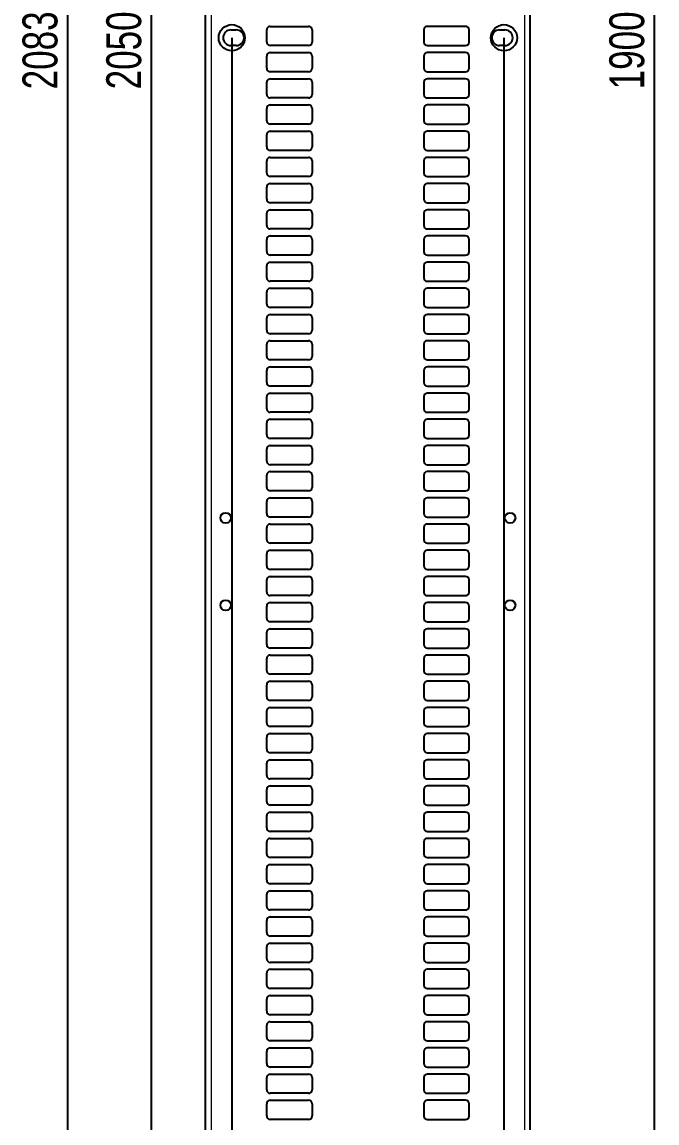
# Model space of a CAD drawing. Header units: millimetres. Extents: x -312 to 553, y -456 to 1988.
# Drawn here: x -312 to 52, y 180 to 810 of the extents above; entities that cross this region are included whole.
import ezdxf

# ---------------------------------------------------------------- set-up
doc = ezdxf.new("R2010")
doc.units = ezdxf.units.MM
doc.layers.add('FORMAT', color=7, linetype='Continuous')
doc.styles.add('SLDTEXTSTYLE0', font='TXT', dxfattribs={"width": 0.75})
doc.dimstyles.new('SLDDIMSTYLE0', dxfattribs={"dimtxt": 20, "dimasz": 10, "dimexe": 0, "dimexo": 0.0625, "dimgap": 5, "dimtad": 2, "dimdec": 1, "dimrnd": 1e-09, "dimzin": 12, "dimdsep": 46, "dimtxsty": 'SLDTEXTSTYLE0', "dimsah": 1, "dimcen": 0.09, "dimadec": 0, "dimazin": 3, "dimtfac": 1, "dimtofl": 0, "dimtmove": 0, "dimatfit": 3, "dimfxl": 0, "dimfrac": 2, "dimtolj": 1, "dimtzin": 12, "dimarcsym": 0})

# ---------------------------------------------------------------- blocks, each defined once
blk = doc.blocks.new('_D')
at = {"layer": 'FORMAT'}
for p, q in [((-178.34, 1842.76), (-286.98, 1842.76)), ((-285.98, 1842.76), (-285.98, -240.26)), ((-178.34, -240.26), (-286.98, -240.26))]:
    blk.add_line(p, q, dxfattribs=at)
for points in [[(-285.98, 1842.76), (-287.52, 1832.76), (-284.45, 1832.76)], [(-285.98, -240.26), (-284.45, -230.26), (-287.52, -230.26)]]:
    blk.add_solid(points, dxfattribs=at)
at = {"layer": 'FORMAT', "insert": (-311.77, 771.7), "char_height": 20, "attachment_point": 1, "rotation": 90, "style": 'SLDTEXTSTYLE0'}
blk.add_mtext('2083', dxfattribs=at)
blk = doc.blocks.new('_D_2')
at = {"layer": 'FORMAT'}
for p, q in [((-32.32, 1751.25), (51.32, 1751.25)), ((50.32, 1751.25), (50.32, -148.75)), ((-32.32, -148.75), (51.32, -148.75))]:
    blk.add_line(p, q, dxfattribs=at)
for points in [[(50.32, 1751.25), (48.78, 1741.25), (51.85, 1741.25)], [(50.32, -148.75), (51.85, -138.75), (48.78, -138.75)]]:
    blk.add_solid(points, dxfattribs=at)
at = {"layer": 'FORMAT', "insert": (24.53, 771.7), "char_height": 20, "attachment_point": 1, "rotation": 90, "style": 'SLDTEXTSTYLE0'}
blk.add_mtext('1900', dxfattribs=at)
blk = doc.blocks.new('_D_4')
at = {"layer": 'FORMAT'}
for p, q in [((-191.83, 801.24), (-191.83, -298.25)), ((-35.83, 801.24), (-35.83, -298.25)), ((-191.83, -297.25), (-35.83, -297.25))]:
    blk.add_line(p, q, dxfattribs=at)
for points in [[(-191.83, -297.25), (-181.83, -298.79), (-181.83, -295.71)], [(-35.83, -297.25), (-45.83, -295.71), (-45.83, -298.79)]]:
    blk.add_solid(points, dxfattribs=at)
at = {"layer": 'FORMAT', "insert": (-136, -271.47), "char_height": 20, "attachment_point": 1, "style": 'SLDTEXTSTYLE0'}
blk.add_mtext('156', dxfattribs=at)
blk = doc.blocks.new('_D_5')
at = {"layer": 'FORMAT'}
for p, q in [((-191.84, 1826.25), (-238.98, 1826.25)), ((-237.98, 1826.25), (-237.98, -223.75)), ((-191.84, -223.75), (-238.98, -223.75))]:
    blk.add_line(p, q, dxfattribs=at)
for points in [[(-237.98, 1826.25), (-239.52, 1816.25), (-236.45, 1816.25)], [(-237.98, -223.75), (-236.45, -213.75), (-239.52, -213.75)]]:
    blk.add_solid(points, dxfattribs=at)
at = {"layer": 'FORMAT', "insert": (-263.77, 771.7), "char_height": 20, "attachment_point": 1, "rotation": 90, "style": 'SLDTEXTSTYLE0'}
blk.add_mtext('2050', dxfattribs=at)

msp = doc.modelspace()

# ---------------------------------------------------------------- linework, layer by layer
at = {"color": 7, "linetype": 'Continuous', "lineweight": 25}
for p, q in [((-206.83, -240.25), (-206.83, 1842.75)), ((-20.83, -240.25), (-20.83, 1842.75)), ((-169.83, 807.75), (-147.83, 807.75)), ((-57.83, 807.75), (-79.83, 807.75)), ((-192.33, 805.75), (-189.33, 805.75)), ((-171.83, 798.75), (-171.83, 805.75)), ((-145.83, 805.75), (-145.83, 798.75)), ((-81.83, 805.75), (-81.83, 798.75)), ((-55.83, 798.75), (-55.83, 805.75)), ((-38.33, 805.75), (-35.33, 805.75)), ((-189.33, 796.75), (-192.33, 796.75)), ((-147.83, 796.75), (-169.83, 796.75)), ((-79.83, 796.75), (-57.83, 796.75)), ((-35.33, 796.75), (-38.33, 796.75)), ((-171.83, 783.75), (-171.83, 790.75)), ((-169.83, 792.75), (-147.83, 792.75)), ((-145.83, 790.75), (-145.83, 783.75)), ((-81.83, 790.75), (-81.83, 783.75)), ((-57.83, 792.75), (-79.83, 792.75)), ((-55.83, 783.75), (-55.83, 790.75)), ((-171.83, 768.75), (-171.83, 775.75)), ((-147.83, 781.75), (-169.83, 781.75)), ((-169.83, 777.75), (-147.83, 777.75)), ((-145.83, 775.75), (-145.83, 768.75)), ((-81.83, 775.75), (-81.83, 768.75)), ((-79.83, 781.75), (-57.83, 781.75)), ((-57.83, 777.75), (-79.83, 777.75)), ((-55.83, 768.75), (-55.83, 775.75)), ((-147.83, 766.75), (-169.83, 766.75)), ((-79.83, 766.75), (-57.83, 766.75)), ((-171.83, 753.75), (-171.83, 760.75)), ((-169.83, 762.75), (-147.83, 762.75)), ((-145.83, 760.75), (-145.83, 753.75)), ((-81.83, 760.75), (-81.83, 753.75)), ((-57.83, 762.75), (-79.83, 762.75)), ((-55.83, 753.75), (-55.83, 760.75)), ((-147.83, 751.75), (-169.83, 751.75)), ((-79.83, 751.75), (-57.83, 751.75)), ((-171.83, 738.75), (-171.83, 745.75)), ((-169.83, 747.75), (-147.83, 747.75)), ((-145.83, 745.75), (-145.83, 738.75)), ((-81.83, 745.75), (-81.83, 738.75)), ((-57.83, 747.75), (-79.83, 747.75)), ((-55.83, 738.75), (-55.83, 745.75)), ((-147.83, 736.75), (-169.83, 736.75)), ((-169.83, 732.75), (-147.83, 732.75)), ((-79.83, 736.75), (-57.83, 736.75)), ((-57.83, 732.75), (-79.83, 732.75)), ((-171.83, 723.75), (-171.83, 730.75)), ((-145.83, 730.75), (-145.83, 723.75)), ((-81.83, 730.75), (-81.83, 723.75)), ((-55.83, 723.75), (-55.83, 730.75)), ((-147.83, 721.75), (-169.83, 721.75)), ((-79.83, 721.75), (-57.83, 721.75)), ((-171.83, 708.75), (-171.83, 715.75)), ((-169.83, 717.75), (-147.83, 717.75)), ((-145.83, 715.75), (-145.83, 708.75)), ((-81.83, 715.75), (-81.83, 708.75)), ((-57.83, 717.75), (-79.83, 717.75)), ((-55.83, 708.75), (-55.83, 715.75)), ((-147.83, 706.75), (-169.83, 706.75)), ((-79.83, 706.75), (-57.83, 706.75)), ((-171.83, 693.75), (-171.83, 700.75)), ((-169.83, 702.75), (-147.83, 702.75)), ((-145.83, 700.75), (-145.83, 693.75)), ((-81.83, 700.75), (-81.83, 693.75)), ((-57.83, 702.75), (-79.83, 702.75)), ((-55.83, 693.75), (-55.83, 700.75)), ((-147.83, 691.75), (-169.83, 691.75)), ((-169.83, 687.75), (-147.83, 687.75)), ((-79.83, 691.75), (-57.83, 691.75)), ((-57.83, 687.75), (-79.83, 687.75)), ((-171.83, 678.75), (-171.83, 685.75)), ((-145.83, 685.75), (-145.83, 678.75)), ((-81.83, 685.75), (-81.83, 678.75)), ((-55.83, 678.75), (-55.83, 685.75)), ((-147.83, 676.75), (-169.83, 676.75)), ((-79.83, 676.75), (-57.83, 676.75)), ((-171.83, 663.75), (-171.83, 670.75)), ((-169.83, 672.75), (-147.83, 672.75)), ((-145.83, 670.75), (-145.83, 663.75)), ((-81.83, 670.75), (-81.83, 663.75)), ((-57.83, 672.75), (-79.83, 672.75)), ((-55.83, 663.75), (-55.83, 670.75)), ((-171.83, 648.75), (-171.83, 655.75)), ((-147.83, 661.75), (-169.83, 661.75)), ((-169.83, 657.75), (-147.83, 657.75)), ((-145.83, 655.75), (-145.83, 648.75)), ((-81.83, 655.75), (-81.83, 648.75)), ((-79.83, 661.75), (-57.83, 661.75)), ((-57.83, 657.75), (-79.83, 657.75)), ((-55.83, 648.75), (-55.83, 655.75)), ((-147.83, 646.75), (-169.83, 646.75)), ((-79.83, 646.75), (-57.83, 646.75)), ((-171.83, 633.75), (-171.83, 640.75)), ((-169.83, 642.75), (-147.83, 642.75)), ((-145.83, 640.75), (-145.83, 633.75)), ((-81.83, 640.75), (-81.83, 633.75)), ((-57.83, 642.75), (-79.83, 642.75)), ((-55.83, 633.75), (-55.83, 640.75)), ((-147.83, 631.75), (-169.83, 631.75)), ((-79.83, 631.75), (-57.83, 631.75)), ((-171.83, 618.75), (-171.83, 625.75)), ((-169.83, 627.75), (-147.83, 627.75)), ((-145.83, 625.75), (-145.83, 618.75)), ((-81.83, 625.75), (-81.83, 618.75)), ((-57.83, 627.75), (-79.83, 627.75)), ((-55.83, 618.75), (-55.83, 625.75)), ((-147.83, 616.75), (-169.83, 616.75)), ((-169.83, 612.75), (-147.83, 612.75)), ((-79.83, 616.75), (-57.83, 616.75)), ((-57.83, 612.75), (-79.83, 612.75)), ((-171.83, 603.75), (-171.83, 610.75)), ((-145.83, 610.75), (-145.83, 603.75)), ((-81.83, 610.75), (-81.83, 603.75)), ((-55.83, 603.75), (-55.83, 610.75)), ((-147.83, 601.75), (-169.83, 601.75)), ((-79.83, 601.75), (-57.83, 601.75)), ((-171.83, 588.75), (-171.83, 595.75)), ((-169.83, 597.75), (-147.83, 597.75)), ((-145.83, 595.75), (-145.83, 588.75)), ((-81.83, 595.75), (-81.83, 588.75)), ((-57.83, 597.75), (-79.83, 597.75)), ((-55.83, 588.75), (-55.83, 595.75)), ((-147.83, 586.75), (-169.83, 586.75)), ((-79.83, 586.75), (-57.83, 586.75)), ((-171.83, 573.75), (-171.83, 580.75)), ((-169.83, 582.75), (-147.83, 582.75)), ((-145.83, 580.75), (-145.83, 573.75)), ((-81.83, 580.75), (-81.83, 573.75)), ((-57.83, 582.75), (-79.83, 582.75)), ((-55.83, 573.75), (-55.83, 580.75)), ((-147.83, 571.75), (-169.83, 571.75)), ((-169.83, 567.75), (-147.83, 567.75)), ((-79.83, 571.75), (-57.83, 571.75)), ((-57.83, 567.75), (-79.83, 567.75)), ((-171.83, 558.75), (-171.83, 565.75)), ((-145.83, 565.75), (-145.83, 558.75)), ((-81.83, 565.75), (-81.83, 558.75)), ((-55.83, 558.75), (-55.83, 565.75)), ((-147.83, 556.75), (-169.83, 556.75)), ((-79.83, 556.75), (-57.83, 556.75)), ((-171.83, 543.75), (-171.83, 550.75)), ((-169.83, 552.75), (-147.83, 552.75)), ((-145.83, 550.75), (-145.83, 543.75)), ((-81.83, 550.75), (-81.83, 543.75)), ((-57.83, 552.75), (-79.83, 552.75)), ((-55.83, 543.75), (-55.83, 550.75)), ((-147.83, 541.75), (-169.83, 541.75)), ((-169.83, 537.75), (-147.83, 537.75)), ((-79.83, 541.75), (-57.83, 541.75)), ((-57.83, 537.75), (-79.83, 537.75)), ((-171.83, 528.75), (-171.83, 535.75)), ((-145.83, 535.75), (-145.83, 528.75)), ((-81.83, 535.75), (-81.83, 528.75)), ((-55.83, 528.75), (-55.83, 535.75)), ((-147.83, 526.75), (-169.83, 526.75)), ((-79.83, 526.75), (-57.83, 526.75)), ((-171.83, 513.75), (-171.83, 520.75)), ((-169.83, 522.75), (-147.83, 522.75)), ((-145.83, 520.75), (-145.83, 513.75)), ((-81.83, 520.75), (-81.83, 513.75)), ((-57.83, 522.75), (-79.83, 522.75)), ((-55.83, 513.75), (-55.83, 520.75)), ((-147.83, 511.75), (-169.83, 511.75)), ((-79.83, 511.75), (-57.83, 511.75)), ((-171.83, 498.75), (-171.83, 505.75)), ((-169.83, 507.75), (-147.83, 507.75)), ((-145.83, 505.75), (-145.83, 498.75)), ((-81.83, 505.75), (-81.83, 498.75)), ((-57.83, 507.75), (-79.83, 507.75)), ((-55.83, 498.75), (-55.83, 505.75)), ((-147.83, 496.75), (-169.83, 496.75)), ((-169.83, 492.75), (-147.83, 492.75)), ((-79.83, 496.75), (-57.83, 496.75)), ((-57.83, 492.75), (-79.83, 492.75)), ((-171.83, 483.75), (-171.83, 490.75)), ((-145.83, 490.75), (-145.83, 483.75)), ((-81.83, 490.75), (-81.83, 483.75)), ((-55.83, 483.75), (-55.83, 490.75)), ((-147.83, 481.75), (-169.83, 481.75)), ((-79.83, 481.75), (-57.83, 481.75)), ((-171.83, 468.75), (-171.83, 475.75)), ((-169.83, 477.75), (-147.83, 477.75)), ((-145.83, 475.75), (-145.83, 468.75)), ((-81.83, 475.75), (-81.83, 468.75)), ((-57.83, 477.75), (-79.83, 477.75)), ((-55.83, 468.75), (-55.83, 475.75)), ((-147.83, 466.75), (-169.83, 466.75)), ((-79.83, 466.75), (-57.83, 466.75)), ((-171.83, 453.75), (-171.83, 460.75)), ((-169.83, 462.75), (-147.83, 462.75)), ((-145.83, 460.75), (-145.83, 453.75)), ((-81.83, 460.75), (-81.83, 453.75)), ((-57.83, 462.75), (-79.83, 462.75)), ((-55.83, 453.75), (-55.83, 460.75)), ((-147.83, 451.75), (-169.83, 451.75)), ((-169.83, 447.75), (-147.83, 447.75)), ((-79.83, 451.75), (-57.83, 451.75)), ((-57.83, 447.75), (-79.83, 447.75)), ((-171.83, 438.75), (-171.83, 445.75)), ((-145.83, 445.75), (-145.83, 438.75)), ((-81.83, 445.75), (-81.83, 438.75)), ((-55.83, 438.75), (-55.83, 445.75)), ((-147.83, 436.75), (-169.83, 436.75)), ((-79.83, 436.75), (-57.83, 436.75)), ((-171.83, 423.75), (-171.83, 430.75)), ((-169.83, 432.75), (-147.83, 432.75)), ((-145.83, 430.75), (-145.83, 423.75)), ((-81.83, 430.75), (-81.83, 423.75)), ((-57.83, 432.75), (-79.83, 432.75)), ((-55.83, 423.75), (-55.83, 430.75)), ((-147.83, 421.75), (-169.83, 421.75)), ((-169.83, 417.75), (-147.83, 417.75)), ((-79.83, 421.75), (-57.83, 421.75)), ((-57.83, 417.75), (-79.83, 417.75)), ((-171.83, 408.75), (-171.83, 415.75)), ((-145.83, 415.75), (-145.83, 408.75)), ((-81.83, 415.75), (-81.83, 408.75)), ((-55.83, 408.75), (-55.83, 415.75)), ((-147.83, 406.75), (-169.83, 406.75)), ((-79.83, 406.75), (-57.83, 406.75)), ((-171.83, 393.75), (-171.83, 400.75)), ((-169.83, 402.75), (-147.83, 402.75)), ((-145.83, 400.75), (-145.83, 393.75)), ((-81.83, 400.75), (-81.83, 393.75)), ((-57.83, 402.75), (-79.83, 402.75)), ((-55.83, 393.75), (-55.83, 400.75)), ((-147.83, 391.75), (-169.83, 391.75)), ((-79.83, 391.75), (-57.83, 391.75)), ((-171.83, 378.75), (-171.83, 385.75)), ((-169.83, 387.75), (-147.83, 387.75)), ((-145.83, 385.75), (-145.83, 378.75)), ((-81.83, 385.75), (-81.83, 378.75)), ((-57.83, 387.75), (-79.83, 387.75)), ((-55.83, 378.75), (-55.83, 385.75)), ((-147.83, 376.75), (-169.83, 376.75)), ((-169.83, 372.75), (-147.83, 372.75)), ((-79.83, 376.75), (-57.83, 376.75)), ((-57.83, 372.75), (-79.83, 372.75)), ((-171.83, 363.75), (-171.83, 370.75)), ((-145.83, 370.75), (-145.83, 363.75)), ((-81.83, 370.75), (-81.83, 363.75)), ((-55.83, 363.75), (-55.83, 370.75)), ((-147.83, 361.75), (-169.83, 361.75)), ((-79.83, 361.75), (-57.83, 361.75)), ((-171.83, 348.75), (-171.83, 355.75)), ((-169.83, 357.75), (-147.83, 357.75)), ((-145.83, 355.75), (-145.83, 348.75)), ((-81.83, 355.75), (-81.83, 348.75)), ((-57.83, 357.75), (-79.83, 357.75)), ((-55.83, 348.75), (-55.83, 355.75)), ((-171.83, 333.75), (-171.83, 340.75)), ((-147.83, 346.75), (-169.83, 346.75)), ((-169.83, 342.75), (-147.83, 342.75)), ((-145.83, 340.75), (-145.83, 333.75)), ((-81.83, 340.75), (-81.83, 333.75)), ((-79.83, 346.75), (-57.83, 346.75)), ((-57.83, 342.75), (-79.83, 342.75)), ((-55.83, 333.75), (-55.83, 340.75)), ((-147.83, 331.75), (-169.83, 331.75)), ((-79.83, 331.75), (-57.83, 331.75)), ((-171.83, 318.75), (-171.83, 325.75)), ((-169.83, 327.75), (-147.83, 327.75)), ((-145.83, 325.75), (-145.83, 318.75)), ((-81.83, 325.75), (-81.83, 318.75)), ((-57.83, 327.75), (-79.83, 327.75)), ((-55.83, 318.75), (-55.83, 325.75)), ((-147.83, 316.75), (-169.83, 316.75)), ((-79.83, 316.75), (-57.83, 316.75)), ((-171.83, 303.75), (-171.83, 310.75)), ((-169.83, 312.75), (-147.83, 312.75)), ((-145.83, 310.75), (-145.83, 303.75)), ((-81.83, 310.75), (-81.83, 303.75)), ((-57.83, 312.75), (-79.83, 312.75)), ((-55.83, 303.75), (-55.83, 310.75)), ((-147.83, 301.75), (-169.83, 301.75)), ((-169.83, 297.75), (-147.83, 297.75)), ((-79.83, 301.75), (-57.83, 301.75)), ((-57.83, 297.75), (-79.83, 297.75)), ((-171.83, 288.75), (-171.83, 295.75)), ((-145.83, 295.75), (-145.83, 288.75)), ((-81.83, 295.75), (-81.83, 288.75)), ((-55.83, 288.75), (-55.83, 295.75)), ((-147.83, 286.75), (-169.83, 286.75)), ((-79.83, 286.75), (-57.83, 286.75)), ((-171.83, 273.75), (-171.83, 280.75)), ((-169.83, 282.75), (-147.83, 282.75)), ((-145.83, 280.75), (-145.83, 273.75)), ((-81.83, 280.75), (-81.83, 273.75)), ((-57.83, 282.75), (-79.83, 282.75)), ((-55.83, 273.75), (-55.83, 280.75)), ((-147.83, 271.75), (-169.83, 271.75)), ((-79.83, 271.75), (-57.83, 271.75)), ((-171.83, 258.75), (-171.83, 265.75)), ((-169.83, 267.75), (-147.83, 267.75)), ((-145.83, 265.75), (-145.83, 258.75)), ((-81.83, 265.75), (-81.83, 258.75)), ((-57.83, 267.75), (-79.83, 267.75)), ((-55.83, 258.75), (-55.83, 265.75)), ((-147.83, 256.75), (-169.83, 256.75)), ((-169.83, 252.75), (-147.83, 252.75)), ((-79.83, 256.75), (-57.83, 256.75)), ((-57.83, 252.75), (-79.83, 252.75)), ((-171.83, 243.75), (-171.83, 250.75)), ((-145.83, 250.75), (-145.83, 243.75)), ((-81.83, 250.75), (-81.83, 243.75)), ((-55.83, 243.75), (-55.83, 250.75)), ((-147.83, 241.75), (-169.83, 241.75)), ((-79.83, 241.75), (-57.83, 241.75)), ((-171.83, 228.75), (-171.83, 235.75)), ((-169.83, 237.75), (-147.83, 237.75)), ((-145.83, 235.75), (-145.83, 228.75)), ((-81.83, 235.75), (-81.83, 228.75)), ((-57.83, 237.75), (-79.83, 237.75)), ((-55.83, 228.75), (-55.83, 235.75)), ((-171.83, 213.75), (-171.83, 220.75)), ((-147.83, 226.75), (-169.83, 226.75)), ((-169.83, 222.75), (-147.83, 222.75)), ((-145.83, 220.75), (-145.83, 213.75)), ((-81.83, 220.75), (-81.83, 213.75)), ((-79.83, 226.75), (-57.83, 226.75)), ((-57.83, 222.75), (-79.83, 222.75)), ((-55.83, 213.75), (-55.83, 220.75)), ((-147.83, 211.75), (-169.83, 211.75)), ((-79.83, 211.75), (-57.83, 211.75)), ((-171.83, 198.75), (-171.83, 205.75)), ((-169.83, 207.75), (-147.83, 207.75)), ((-145.83, 205.75), (-145.83, 198.75)), ((-81.83, 205.75), (-81.83, 198.75)), ((-57.83, 207.75), (-79.83, 207.75)), ((-55.83, 198.75), (-55.83, 205.75)), ((-147.83, 196.75), (-169.83, 196.75)), ((-79.83, 196.75), (-57.83, 196.75)), ((-171.83, 183.75), (-171.83, 190.75)), ((-169.83, 192.75), (-147.83, 192.75)), ((-145.83, 190.75), (-145.83, 183.75)), ((-81.83, 190.75), (-81.83, 183.75)), ((-57.83, 192.75), (-79.83, 192.75)), ((-55.83, 183.75), (-55.83, 190.75)), ((-147.83, 181.75), (-169.83, 181.75)), ((-79.83, 181.75), (-57.83, 181.75))]:
    msp.add_line(p, q, dxfattribs=at)
at = {"color": 8, "linetype": 'Continuous', "lineweight": 18}
for p, q in [((-203.73, 1842.75), (-203.73, -240.25)), ((-23.93, -240.25), (-23.93, 1842.75))]:
    msp.add_line(p, q, dxfattribs=at)
at = {"color": 7, "linetype": 'Continuous', "lineweight": 25}
for centre, radius in [((-191.83, 801.25), 7.5), ((-35.83, 801.25), 7.5), ((-195.33, 526.25), 3), ((-32.33, 526.25), 3), ((-195.33, 476.25), 3), ((-32.33, 476.25), 3)]:
    msp.add_circle(centre, radius, dxfattribs=at)
for centre, radius, start, end in [((-169.83, 805.75), 2, 90, 180), ((-147.83, 805.75), 2, 0, 90), ((-79.83, 805.75), 2, 90, 180), ((-57.83, 805.75), 2, 0, 90), ((-192.33, 801.25), 4.5, 90, 270), ((-189.33, 801.25), 4.5, 270, 90), ((-38.33, 801.25), 4.5, 90, 270), ((-35.33, 801.25), 4.5, 270, 90), ((-169.83, 798.75), 2, 180, 270), ((-147.83, 798.75), 2, 270, 360), ((-79.83, 798.75), 2, 180, 270), ((-57.83, 798.75), 2, 270, 0), ((-169.83, 790.75), 2, 90, 180), ((-147.83, 790.75), 2, 0, 90), ((-79.83, 790.75), 2, 90, 180), ((-57.83, 790.75), 2, 0, 90), ((-169.83, 783.75), 2, 180, 270), ((-147.83, 783.75), 2, 270, 0), ((-79.83, 783.75), 2, 180, 270), ((-57.83, 783.75), 2, 270, 0), ((-169.83, 775.75), 2, 90, 180), ((-147.83, 775.75), 2, 0, 90), ((-79.83, 775.75), 2, 90, 180), ((-57.83, 775.75), 2, 0, 90), ((-169.83, 768.75), 2, 180, 270), ((-147.83, 768.75), 2, 270, 360), ((-79.83, 768.75), 2, 180, 270), ((-57.83, 768.75), 2, 270, 0), ((-169.83, 760.75), 2, 90, 180), ((-147.83, 760.75), 2, 0, 90), ((-79.83, 760.75), 2, 90, 180), ((-57.83, 760.75), 2, 0, 90), ((-169.83, 753.75), 2, 180, 270), ((-147.83, 753.75), 2, 270, 0), ((-79.83, 753.75), 2, 180, 270), ((-57.83, 753.75), 2, 270, 0), ((-169.83, 745.75), 2, 90, 180), ((-147.83, 745.75), 2, 0, 90), ((-79.83, 745.75), 2, 90, 180), ((-57.83, 745.75), 2, 0, 90), ((-169.83, 738.75), 2, 180, 270), ((-147.83, 738.75), 2, 270, 0), ((-79.83, 738.75), 2, 180, 270), ((-57.83, 738.75), 2, 270, 0), ((-169.83, 730.75), 2, 90, 180), ((-147.83, 730.75), 2, 0, 90), ((-79.83, 730.75), 2, 90, 180), ((-57.83, 730.75), 2, 0, 90), ((-169.83, 723.75), 2, 180, 270), ((-147.83, 723.75), 2, 270, 0), ((-79.83, 723.75), 2, 180, 270), ((-57.83, 723.75), 2, 270, 0), ((-169.83, 715.75), 2, 90, 180), ((-147.83, 715.75), 2, 0, 90), ((-79.83, 715.75), 2, 90, 180), ((-57.83, 715.75), 2, 0, 90), ((-169.83, 708.75), 2, 180, 270), ((-147.83, 708.75), 2, 270, 0), ((-79.83, 708.75), 2, 180, 270), ((-57.83, 708.75), 2, 270, 0), ((-169.83, 700.75), 2, 90, 180), ((-147.83, 700.75), 2, 0, 90), ((-79.83, 700.75), 2, 90, 180), ((-57.83, 700.75), 2, 0, 90), ((-169.83, 693.75), 2, 180, 270), ((-147.83, 693.75), 2, 270, 0), ((-79.83, 693.75), 2, 180, 270), ((-57.83, 693.75), 2, 270, 0), ((-169.83, 685.75), 2, 90, 180), ((-147.83, 685.75), 2, 0, 90), ((-79.83, 685.75), 2, 90, 180), ((-57.83, 685.75), 2, 0, 90), ((-169.83, 678.75), 2, 180, 270), ((-147.83, 678.75), 2, 270, 0), ((-79.83, 678.75), 2, 180, 270), ((-57.83, 678.75), 2, 270, 0), ((-169.83, 670.75), 2, 90, 180), ((-147.83, 670.75), 2, 0, 90), ((-79.83, 670.75), 2, 90, 180), ((-57.83, 670.75), 2, 0, 90), ((-169.83, 663.75), 2, 180, 270), ((-147.83, 663.75), 2, 270, 0), ((-79.83, 663.75), 2, 180, 270), ((-57.83, 663.75), 2, 270, 0), ((-169.83, 655.75), 2, 90, 180), ((-147.83, 655.75), 2, 0, 90), ((-79.83, 655.75), 2, 90, 180), ((-57.83, 655.75), 2, 0, 90), ((-169.83, 648.75), 2, 180, 270), ((-147.83, 648.75), 2, 270, 0), ((-79.83, 648.75), 2, 180, 270), ((-57.83, 648.75), 2, 270, 0), ((-169.83, 640.75), 2, 90, 180), ((-147.83, 640.75), 2, 0, 90), ((-79.83, 640.75), 2, 90, 180), ((-57.83, 640.75), 2, 0, 90), ((-169.83, 633.75), 2, 180, 270), ((-147.83, 633.75), 2, 270, 0), ((-79.83, 633.75), 2, 180, 270), ((-57.83, 633.75), 2, 270, 0), ((-169.83, 625.75), 2, 90, 180), ((-147.83, 625.75), 2, 0, 90), ((-79.83, 625.75), 2, 90, 180), ((-57.83, 625.75), 2, 0, 90), ((-169.83, 618.75), 2, 180, 270), ((-147.83, 618.75), 2, 270, 0), ((-79.83, 618.75), 2, 180, 270), ((-57.83, 618.75), 2, 270, 0), ((-169.83, 610.75), 2, 90, 180), ((-147.83, 610.75), 2, 0, 90), ((-79.83, 610.75), 2, 90, 180), ((-57.83, 610.75), 2, 0, 90), ((-169.83, 603.75), 2, 180, 270), ((-147.83, 603.75), 2, 270, 0), ((-79.83, 603.75), 2, 180, 270), ((-57.83, 603.75), 2, 270, 0), ((-169.83, 595.75), 2, 90, 180), ((-147.83, 595.75), 2, 0, 90), ((-79.83, 595.75), 2, 90, 180), ((-57.83, 595.75), 2, 0, 90), ((-169.83, 588.75), 2, 180, 270), ((-147.83, 588.75), 2, 270, 0), ((-79.83, 588.75), 2, 180, 270), ((-57.83, 588.75), 2, 270, 0), ((-169.83, 580.75), 2, 90, 180), ((-147.83, 580.75), 2, 0, 90), ((-79.83, 580.75), 2, 90, 180), ((-57.83, 580.75), 2, 0, 90), ((-169.83, 573.75), 2, 180, 270), ((-169.83, 565.75), 2, 90, 180), ((-147.83, 573.75), 2, 270, 0), ((-147.83, 565.75), 2, 0, 90), ((-79.83, 573.75), 2, 180, 270), ((-79.83, 565.75), 2, 90, 180), ((-57.83, 573.75), 2, 270, 0), ((-57.83, 565.75), 2, 0, 90), ((-169.83, 558.75), 2, 180, 270), ((-147.83, 558.75), 2, 270, 0), ((-79.83, 558.75), 2, 180, 270), ((-57.83, 558.75), 2, 270, 0), ((-169.83, 550.75), 2, 90, 180), ((-147.83, 550.75), 2, 0, 90), ((-79.83, 550.75), 2, 90, 180), ((-57.83, 550.75), 2, 0, 90), ((-169.83, 543.75), 2, 180, 270), ((-147.83, 543.75), 2, 270, 0), ((-79.83, 543.75), 2, 180, 270), ((-57.83, 543.75), 2, 270, 0), ((-169.83, 535.75), 2, 90, 180), ((-147.83, 535.75), 2, 0, 90), ((-79.83, 535.75), 2, 90, 180), ((-57.83, 535.75), 2, 0, 90), ((-169.83, 528.75), 2, 180, 270), ((-147.83, 528.75), 2, 270, 0), ((-79.83, 528.75), 2, 180, 270), ((-57.83, 528.75), 2, 270, 0), ((-169.83, 520.75), 2, 90, 180), ((-147.83, 520.75), 2, 0, 90), ((-79.83, 520.75), 2, 90, 180), ((-57.83, 520.75), 2, 0, 90), ((-169.83, 513.75), 2, 180, 270), ((-147.83, 513.75), 2, 270, 0), ((-79.83, 513.75), 2, 180, 270), ((-57.83, 513.75), 2, 270, 0), ((-169.83, 505.75), 2, 90, 180), ((-147.83, 505.75), 2, 0, 90), ((-79.83, 505.75), 2, 90, 180), ((-57.83, 505.75), 2, 0, 90), ((-169.83, 498.75), 2, 180, 270), ((-147.83, 498.75), 2, 270, 0), ((-79.83, 498.75), 2, 180, 270), ((-57.83, 498.75), 2, 270, 0), ((-169.83, 490.75), 2, 90, 180), ((-147.83, 490.75), 2, 0, 90), ((-79.83, 490.75), 2, 90, 180), ((-57.83, 490.75), 2, 0, 90), ((-169.83, 483.75), 2, 180, 270), ((-147.83, 483.75), 2, 270, 0), ((-79.83, 483.75), 2, 180, 270), ((-57.83, 483.75), 2, 270, 0), ((-169.83, 475.75), 2, 90, 180), ((-147.83, 475.75), 2, 0, 90), ((-79.83, 475.75), 2, 90, 180), ((-57.83, 475.75), 2, 0, 90), ((-169.83, 468.75), 2, 180, 270), ((-147.83, 468.75), 2, 270, 0), ((-79.83, 468.75), 2, 180, 270), ((-57.83, 468.75), 2, 270, 0), ((-169.83, 460.75), 2, 90, 180), ((-147.83, 460.75), 2, 0, 90), ((-79.83, 460.75), 2, 90, 180), ((-57.83, 460.75), 2, 0, 90), ((-169.83, 453.75), 2, 180, 270), ((-169.83, 445.75), 2, 90, 180), ((-147.83, 453.75), 2, 270, 0), ((-147.83, 445.75), 2, 0, 90), ((-79.83, 453.75), 2, 180, 270), ((-79.83, 445.75), 2, 90, 180), ((-57.83, 453.75), 2, 270, 0), ((-57.83, 445.75), 2, 0, 90), ((-169.83, 438.75), 2, 180, 270), ((-147.83, 438.75), 2, 270, 0), ((-79.83, 438.75), 2, 180, 270), ((-57.83, 438.75), 2, 270, 0), ((-169.83, 430.75), 2, 90, 180), ((-147.83, 430.75), 2, 0, 90), ((-79.83, 430.75), 2, 90, 180), ((-57.83, 430.75), 2, 0, 90), ((-169.83, 423.75), 2, 180, 270), ((-147.83, 423.75), 2, 270, 0), ((-79.83, 423.75), 2, 180, 270), ((-57.83, 423.75), 2, 270, 0), ((-169.83, 415.75), 2, 90, 180), ((-147.83, 415.75), 2, 0, 90), ((-79.83, 415.75), 2, 90, 180), ((-57.83, 415.75), 2, 0, 90), ((-169.83, 408.75), 2, 180, 270), ((-147.83, 408.75), 2, 270, 0), ((-79.83, 408.75), 2, 180, 270), ((-57.83, 408.75), 2, 270, 0), ((-169.83, 400.75), 2, 90, 180), ((-147.83, 400.75), 2, 0, 90), ((-79.83, 400.75), 2, 90, 180), ((-57.83, 400.75), 2, 0, 90), ((-169.83, 393.75), 2, 180, 270), ((-147.83, 393.75), 2, 270, 0), ((-79.83, 393.75), 2, 180, 270), ((-57.83, 393.75), 2, 270, 0), ((-169.83, 385.75), 2, 90, 180), ((-147.83, 385.75), 2, 0, 90), ((-79.83, 385.75), 2, 90, 180), ((-57.83, 385.75), 2, 0, 90), ((-169.83, 378.75), 2, 180, 270), ((-147.83, 378.75), 2, 270, 0), ((-79.83, 378.75), 2, 180, 270), ((-57.83, 378.75), 2, 270, 0), ((-169.83, 370.75), 2, 90, 180), ((-147.83, 370.75), 2, 0, 90), ((-79.83, 370.75), 2, 90, 180), ((-57.83, 370.75), 2, 0, 90), ((-169.83, 363.75), 2, 180, 270), ((-147.83, 363.75), 2, 270, 0), ((-79.83, 363.75), 2, 180, 270), ((-57.83, 363.75), 2, 270, 0), ((-169.83, 355.75), 2, 90, 180), ((-147.83, 355.75), 2, 0, 90), ((-79.83, 355.75), 2, 90, 180), ((-57.83, 355.75), 2, 0, 90), ((-169.83, 348.75), 2, 180, 270), ((-147.83, 348.75), 2, 270, 0), ((-79.83, 348.75), 2, 180, 270), ((-57.83, 348.75), 2, 270, 0), ((-169.83, 340.75), 2, 90, 180), ((-147.83, 340.75), 2, 0, 90), ((-79.83, 340.75), 2, 90, 180), ((-57.83, 340.75), 2, 0, 90), ((-169.83, 333.75), 2, 180, 270), ((-147.83, 333.75), 2, 270, 0), ((-79.83, 333.75), 2, 180, 270), ((-57.83, 333.75), 2, 270, 0), ((-169.83, 325.75), 2, 90, 180), ((-147.83, 325.75), 2, 0, 90), ((-79.83, 325.75), 2, 90, 180), ((-57.83, 325.75), 2, 0, 90), ((-169.83, 318.75), 2, 180, 270), ((-147.83, 318.75), 2, 270, 0), ((-79.83, 318.75), 2, 180, 270), ((-57.83, 318.75), 2, 270, 0), ((-169.83, 310.75), 2, 90, 180), ((-147.83, 310.75), 2, 0, 90), ((-79.83, 310.75), 2, 90, 180), ((-57.83, 310.75), 2, 0, 90), ((-169.83, 303.75), 2, 180, 270), ((-147.83, 303.75), 2, 270, 0), ((-79.83, 303.75), 2, 180, 270), ((-57.83, 303.75), 2, 270, 0), ((-169.83, 295.75), 2, 90, 180), ((-147.83, 295.75), 2, 0, 90), ((-79.83, 295.75), 2, 90, 180), ((-57.83, 295.75), 2, 0, 90), ((-169.83, 288.75), 2, 180, 270), ((-147.83, 288.75), 2, 270, 0), ((-79.83, 288.75), 2, 180, 270), ((-57.83, 288.75), 2, 270, 0), ((-169.83, 280.75), 2, 90, 180), ((-147.83, 280.75), 2, 0, 90), ((-79.83, 280.75), 2, 90, 180), ((-57.83, 280.75), 2, 0, 90), ((-169.83, 273.75), 2, 180, 270), ((-147.83, 273.75), 2, 270, 0), ((-79.83, 273.75), 2, 180, 270), ((-57.83, 273.75), 2, 270, 0), ((-169.83, 265.75), 2, 90, 180), ((-147.83, 265.75), 2, 0, 90), ((-79.83, 265.75), 2, 90, 180), ((-57.83, 265.75), 2, 0, 90), ((-169.83, 258.75), 2, 180, 270), ((-147.83, 258.75), 2, 270, 360), ((-79.83, 258.75), 2, 180, 270), ((-57.83, 258.75), 2, 270, 0), ((-169.83, 250.75), 2, 90, 180), ((-147.83, 250.75), 2, 0, 90), ((-79.83, 250.75), 2, 90, 180), ((-57.83, 250.75), 2, 0, 90), ((-169.83, 243.75), 2, 180, 270), ((-147.83, 243.75), 2, 270, 0), ((-79.83, 243.75), 2, 180, 270), ((-57.83, 243.75), 2, 270, 0), ((-169.83, 235.75), 2, 90, 180), ((-147.83, 235.75), 2, 0, 90), ((-79.83, 235.75), 2, 90, 180), ((-57.83, 235.75), 2, 0, 90), ((-169.83, 228.75), 2, 180, 270), ((-147.83, 228.75), 2, 270, 0), ((-79.83, 228.75), 2, 180, 270), ((-57.83, 228.75), 2, 270, 0), ((-169.83, 220.75), 2, 90, 180), ((-147.83, 220.75), 2, 0, 90), ((-79.83, 220.75), 2, 90, 180), ((-57.83, 220.75), 2, 0, 90), ((-169.83, 213.75), 2, 180, 270), ((-147.83, 213.75), 2, 270, 0), ((-79.83, 213.75), 2, 180, 270), ((-57.83, 213.75), 2, 270, 0), ((-169.83, 205.75), 2, 90, 180), ((-147.83, 205.75), 2, 0, 90), ((-79.83, 205.75), 2, 90, 180), ((-57.83, 205.75), 2, 0, 90), ((-169.83, 198.75), 2, 180, 270), ((-147.83, 198.75), 2, 270, 0), ((-79.83, 198.75), 2, 180, 270), ((-57.83, 198.75), 2, 270, 0), ((-169.83, 190.75), 2, 90, 180), ((-147.83, 190.75), 2, 0, 90), ((-79.83, 190.75), 2, 90, 180), ((-57.83, 190.75), 2, 0, 90), ((-169.83, 183.75), 2, 180, 270), ((-147.83, 183.75), 2, 270, 360), ((-79.83, 183.75), 2, 180, 270), ((-57.83, 183.75), 2, 270, 0)]:
    msp.add_arc(centre, radius, start, end, dxfattribs=at)

# ---------------------------------------------------------------- dimensions: what is measured, and where the dimension line sits
at = {"layer": 'FORMAT'}
for base, p1, p2, angle, picture, middle in [((-285.98, -240.26), (-178.33, 1842.76), (-178.33, -240.26), 90, '_D', (-285.98, 801.25)), ((-237.98, -223.75), (-191.83, 1826.25), (-191.83, -223.75), 90, '_D_5', (-237.98, 801.25)), ((50.32, -148.75), (-32.33, 1751.25), (-32.33, -148.75), 90, '_D_2', (50.32, 801.25)), ((-35.83, -297.25), (-191.83, 801.25), (-35.83, 801.25), 0, '_D_4', (-113.83, -297.25))]:
    dim = msp.add_linear_dim(base=base, p1=p1, p2=p2, angle=angle, dimstyle='SLDDIMSTYLE0', dxfattribs=at)
    dim.commit()
    dim.dimension.update_dxf_attribs({"geometry": picture, "text_midpoint": middle, "dimtype": 160})

doc.saveas('drawing.dxf')
